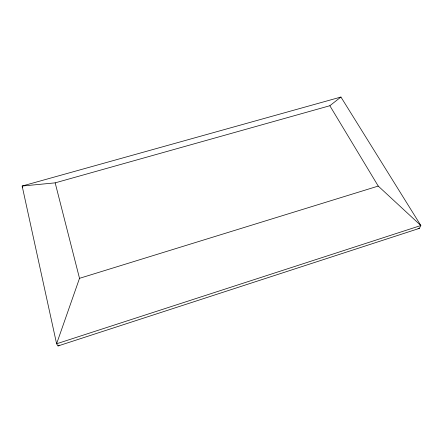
<?xml version="1.0" encoding="UTF-8"?>
<svg xmlns="http://www.w3.org/2000/svg" width="443" height="443" viewBox="0 0 443 443"><rect width="100%" height="100%" fill="white"/><g stroke="black" fill="none" stroke-linecap="round" stroke-linejoin="round"><path stroke-width="0.66" d="M55.176 182.859L79.507 278.331L56.599 343.785L58.044 345.961L419.371 228.383L420.85 225.52L340.933 97.039L22.15 186.032L56.599 343.785L420.85 225.52L378.239 186.077L329.83 105.733L55.176 182.859L22.15 186.032L22.748 187.234M329.83 105.733L340.933 97.039M58.044 345.961L59.152 345.141M79.507 278.331L378.239 186.077M417.993 228.472L419.371 228.383"/></g></svg>
